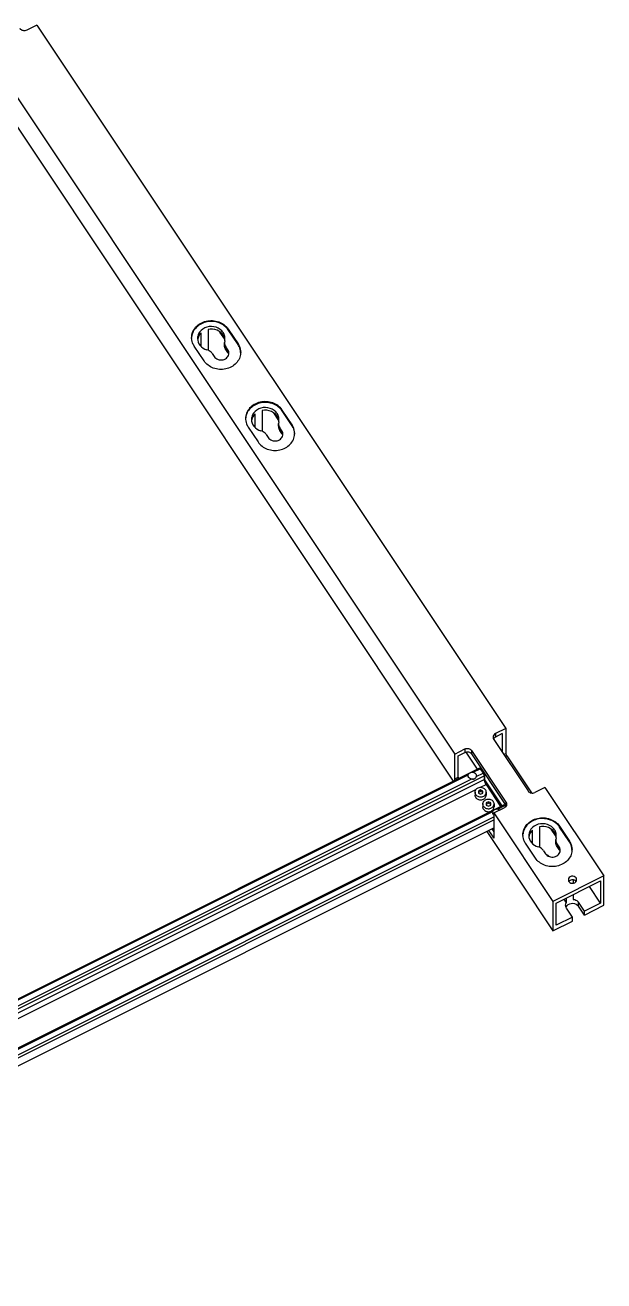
# Model space of a CAD drawing. Header units: millimetres. Extents: x 9226 to 36041, y 16031 to 21779.
# Drawn here: x 17888.4 to 18035.8, y 16638.7 to 16958.4 of the extents above; entities that cross this region are included whole.
import ezdxf

# ---------------------------------------------------------------- set-up
doc = ezdxf.new("R2010")
doc.units = ezdxf.units.MM
doc.layers.add('02___PRT_ALL_AXES', color=7, linetype='Continuous')

msp = doc.modelspace()

# ---------------------------------------------------------------- linework, layer by layer
at = {"color": 7, "linetype": 'Continuous', "lineweight": -3}
for p, q in [((17891.391, 16958.35), (17888.793, 16957.051)), ((17891.391, 16958.35), (18010.766, 16779.288)), ((17878.401, 16951.855), (17997.776, 16772.793)), ((17876.555, 16947.123), (17997.371, 16765.899)), ((17933.228, 16876.567), (17933.228, 16879.998)), ((17934.96, 16880.864), (17934.96, 16875.591)), ((17939.221, 16878.374), (17937.988, 16880.223)), ((17940.101, 16880.955), (17940.101, 16880.755)), ((17940.101, 16880.955), (17942.601, 16877.205)), ((17942.601, 16877.005), (17940.101, 16880.755)), ((17933.941, 16872.875), (17931.441, 16876.625)), ((17939.202, 16877.991), (17939.152, 16877.562)), ((17939.152, 16876.887), (17939.152, 16877.562)), ((17939.202, 16877.991), (17939.27, 16878.59)), ((17939.487, 16876.48), (17939.487, 16875.805)), ((17940.003, 16875.706), (17939.487, 16876.48)), ((17942.601, 16877.205), (17942.601, 16877.005)), ((17936.023, 16874.748), (17936.539, 16873.974)), ((17940.003, 16875.031), (17939.487, 16875.805)), ((17940.003, 16875.706), (17940.003, 16875.031)), ((17948.71, 16860.239), (17948.71, 16854.966)), ((17953.851, 16860.33), (17953.851, 16860.13)), ((17956.351, 16856.58), (17953.851, 16860.33)), ((17956.351, 16856.38), (17953.851, 16860.13)), ((17946.978, 16855.942), (17946.978, 16859.373)), ((17952.992, 16857.717), (17951.725, 16859.618)), ((17952.952, 16857.366), (17952.902, 16856.937)), ((17952.902, 16856.262), (17952.902, 16856.937)), ((17952.952, 16857.366), (17953.02, 16857.965)), ((17945.191, 16856), (17947.691, 16852.25)), ((17949.773, 16854.123), (17950.289, 16853.349)), ((17953.237, 16855.855), (17953.237, 16855.18)), ((17953.753, 16855.081), (17953.237, 16855.855)), ((17953.753, 16854.406), (17953.237, 16855.18)), ((17953.753, 16855.081), (17953.753, 16854.406)), ((17956.351, 16856.58), (17956.351, 16856.38)), ((18010.766, 16779.288), (18008.168, 16777.989)), ((18008.168, 16777.989), (18008.168, 16777.114)), ((18009.9, 16777.98), (18008.168, 16777.114)), ((18009.9, 16777.98), (18009.9, 16773.226)), ((18010.766, 16779.288), (18010.766, 16772.963)), ((17997.776, 16772.793), (18000.374, 16774.092)), ((18000.374, 16774.092), (18000.374, 16773.217)), ((18002.081, 16773.695), (18010.831, 16760.57)), ((18002.081, 16773.695), (18002.081, 16772.82)), ((18007.711, 16776.51), (18016.461, 16763.385)), ((17997.776, 16766.468), (17997.776, 16772.793)), ((17998.642, 16772.351), (18000.374, 16773.217)), ((17998.642, 16766.901), (17998.642, 16772.351)), ((18000.618, 16773.288), (18003.5, 16768.964)), ((18002.081, 16772.82), (18010.831, 16759.695)), ((18010.248, 16772.704), (18010.766, 16772.963)), ((18010.623, 16772.141), (18011.016, 16772.338)), ((18011.016, 16772.338), (18017.325, 16762.875)), ((17764.913, 16649.67), (18004.032, 16769.23)), ((17766.192, 16647.751), (18005.255, 16767.282)), ((18002.51, 16768.16), (18004.255, 16769.032)), ((18003.26, 16767.035), (18005.005, 16767.907)), ((18004.032, 16769.23), (18004.068, 16769.229)), ((18004.378, 16769.114), (18004.068, 16769.229)), ((18004.472, 16769.016), (18004.255, 16769.032)), ((18004.255, 16769.032), (18005.005, 16767.907)), ((18004.378, 16769.114), (18004.409, 16769.093)), ((18004.472, 16769.016), (18005.222, 16767.891)), ((18005.222, 16767.891), (18005.005, 16767.907)), ((18005.005, 16767.907), (18005.101, 16767.745)), ((18005.222, 16767.891), (18005.284, 16767.78)), ((18005.347, 16767.578), (18005.255, 16767.282)), ((18005.255, 16767.282), (18005.255, 16766.282)), ((18005.284, 16767.78), (18005.33, 16767.666)), ((18005.347, 16767.578), (18005.347, 16766.578)), ((17766.692, 16647.001), (18005.255, 16766.282)), ((17997.776, 16766.468), (17998.642, 16766.901)), ((18004.327, 16764.318), (18005.755, 16765.032)), ((18005.347, 16766.578), (18005.255, 16766.282)), ((18005.491, 16765.978), (18009.75, 16759.589)), ((18005.972, 16765.016), (18005.755, 16765.032)), ((18005.755, 16765.032), (18009.476, 16759.452)), ((18005.972, 16765.016), (18009.63, 16759.529)), ((18020.766, 16764.288), (18018.168, 16762.989)), ((18020.766, 16764.288), (18035.766, 16741.788)), ((17767.442, 16645.876), (18003.17, 16763.74)), ((18004.374, 16763.65), (18003.815, 16763.371)), ((18003.815, 16763.371), (18003.815, 16762.812)), ((18004.374, 16763.25), (18003.815, 16762.971)), ((18003.815, 16762.812), (18004.374, 16762.533)), ((18004.932, 16763.371), (18004.374, 16763.65)), ((18004.374, 16763.65), (18004.374, 16763.25)), ((18004.932, 16762.971), (18004.374, 16763.25)), ((18004.374, 16762.533), (18004.932, 16762.812)), ((18004.932, 16762.812), (18004.932, 16763.371)), ((17771.239, 16640.333), (18010.282, 16759.855)), ((18006.374, 16760.65), (18005.815, 16760.371)), ((18005.815, 16760.371), (18005.815, 16759.812)), ((18006.374, 16760.25), (18005.815, 16759.971)), ((18005.815, 16759.812), (18006.374, 16759.533)), ((18006.932, 16760.371), (18006.374, 16760.65)), ((18006.374, 16760.65), (18006.374, 16760.25)), ((18006.932, 16759.971), (18006.374, 16760.25)), ((18006.374, 16759.533), (18006.932, 16759.812)), ((18006.932, 16759.812), (18006.932, 16760.371)), ((18007.776, 16757.793), (18010.374, 16759.092)), ((18007.776, 16757.793), (18022.776, 16735.293)), ((18007.776, 16757.793), (18007.776, 16751.468)), ((18008.76, 16758.785), (18010.505, 16759.657)), ((18010.282, 16759.855), (18010.318, 16759.854)), ((18010.628, 16759.739), (18010.318, 16759.854)), ((18010.722, 16759.641), (18010.505, 16759.657)), ((18010.505, 16759.657), (18010.726, 16759.326)), ((18010.628, 16759.739), (18010.659, 16759.718)), ((18010.722, 16759.641), (18010.815, 16759.501)), ((18010.831, 16760.57), (18010.831, 16759.695)), ((17776.123, 16640.216), (18007.776, 16756.043)), ((17777.123, 16638.716), (18007.776, 16754.043)), ((17777.152, 16638.672), (18007.776, 16753.984)), ((18005.93, 16753.061), (18022.776, 16727.793)), ((18006.393, 16753.292), (18007.526, 16751.593)), ((18007.259, 16753.725), (18007.776, 16752.95)), ((18007.296, 16753.744), (18007.776, 16753.025)), ((18007.776, 16751.718), (18007.526, 16751.593)), ((18007.776, 16751.468), (18007.749, 16751.395)), ((18017.603, 16750.004), (18017.603, 16753.435)), ((18019.335, 16754.301), (18019.335, 16749.029)), ((18023.596, 16751.811), (18022.363, 16753.66)), ((18035.766, 16741.788), (18022.776, 16735.293)), ((18035.766, 16734.288), (18035.766, 16741.788)), ((18023.642, 16734.851), (18034.9, 16740.48)), ((18027.919, 16740.813), (18027.919, 16739.911)), ((18034.9, 16734.855), (18032.088, 16739.073)), ((18034.9, 16740.48), (18034.9, 16734.855)), ((18022.776, 16735.293), (18022.776, 16727.793)), ((18025.592, 16735.826), (18026.187, 16734.934)), ((18026.187, 16736.123), (18026.187, 16734.934)), ((18027.919, 16736.989), (18027.919, 16735.8)), ((18023.642, 16729.226), (18023.642, 16734.851)), ((18027.755, 16731.282), (18026.255, 16733.532)), ((18030.786, 16732.798), (18029.286, 16735.048)), ((18029.286, 16734.048), (18029.286, 16735.048)), ((18030.786, 16731.798), (18029.286, 16734.048)), ((18034.9, 16734.855), (18030.786, 16732.798)), ((18030.786, 16731.798), (18035.766, 16734.288)), ((18030.786, 16731.798), (18030.786, 16732.798)), ((18022.776, 16727.793), (18027.755, 16730.282)), ((18027.755, 16731.282), (18023.642, 16729.226)), ((18027.755, 16730.282), (18027.755, 16731.282))]:
    msp.add_line(p, q, dxfattribs=at)
for centre, radius, start, end in [((17934.523, 16878.79), 3.752, 180.00329, 183.01696), ((17941.026, 16876.887), 1.873, 179.98006, 182.73228), ((17936.622, 16877.913), 2.649, 8.88904, 14.04032), ((17938.637, 16874.12), 1.641, 23.79546, 33.70389), ((17938.702, 16874.148), 1.571, 13.07667, 23.80462), ((17938.764, 16874.84), 1.507, 0.01107, 11.52402), ((17939.532, 16875.04), 3.739, 356.83561, 0.00269), ((17948.272, 16858.165), 3.752, 180.00327, 183.01692), ((17948.673, 16857.288), 2.652, 167.82109, 171.30069), ((17950.281, 16857.264), 2.743, 14.27452, 24.41201), ((17950.36, 16857.286), 2.661, 7.76976, 14.24381), ((17952.387, 16853.495), 1.641, 23.79546, 33.70389), ((17952.452, 16853.523), 1.571, 13.07667, 23.80462), ((17952.514, 16854.215), 1.507, 0.01107, 11.52402), ((17953.282, 16854.415), 3.739, 356.84411, 0.00268), ((18002.247, 16765.577), 0.851, 92.51557, 105.97074), ((18002.249, 16765.563), 0.866, 84.78978, 92.56934), ((18009.982, 16767.648), 4.797, 201.86742, 207.6552), ((18009.862, 16767.575), 4.657, 207.5365, 211.88399), ((18009.196, 16767.163), 3.873, 211.91982, 213.6676), ((18009.901, 16760.115), 1.122, 314.84059, 318.41342), ((18009.977, 16759.125), 1.027, 27.73322, 33.69294)]:
    msp.add_arc(centre, radius, start, end, dxfattribs=at)
for points, knots in [([(17888.793, 16957.051), (17888.508, 16956.909), (17887.837, 16956.828), (17887.254, 16957.195), (17887.086, 16957.447)], [0, 0, 0, 0, 0.5116174, 1, 1, 1, 1]), ([(17930.771, 16878.79), (17930.771, 16879.262), (17930.958, 16880.231), (17931.757, 16881.5), (17932.973, 16882.471), (17934.967, 16883.243), (17937.721, 16883.115), (17939.54, 16881.797), (17940.101, 16880.955)], [0, 0, 0, 0, 0.1156556, 0.2349957, 0.3599532, 0.4900566, 0.7522948, 1, 1, 1, 1]), ([(17940.101, 16880.755), (17939.563, 16881.563), (17937.843, 16882.846), (17935.212, 16883.056), (17933.256, 16882.414), (17932.018, 16881.559), (17931.139, 16880.406), (17930.853, 16879.496), (17930.798, 16879.043)], [0, 0, 0, 0, 0.2465385, 0.5077957, 0.6380901, 0.7638007, 0.884032, 1, 1, 1, 1]), ([(17939.271, 16878.59), (17939.271, 16878.938), (17939.125, 16879.651), (17938.295, 16880.898), (17936.459, 16881.798), (17934.08, 16881.516), (17932.851, 16880.407), (17932.536, 16879.748)], [0, 0, 0, 0, 0.1165566, 0.2370696, 0.4919815, 0.7550291, 1, 1, 1, 1]), ([(17938.893, 16879.285), (17938.531, 16879.904), (17937.277, 16880.905), (17935.708, 16881.018), (17934.96, 16880.864)], [0, 0, 0, 0, 0.4842525, 1, 1, 1, 1]), ([(17931.441, 16876.625), (17931.342, 16876.773), (17930.992, 16877.376), (17930.803, 16878.074), (17930.776, 16878.593)], [0, 0, 0, 0, 0.2550837, 1, 1, 1, 1]), ([(17932.271, 16878.59), (17932.271, 16877.961), (17932.793, 16876.623), (17933.999, 16875.908), (17934.655, 16875.717)], [0, 0, 0, 0, 0.4794417, 1, 1, 1, 1]), ([(17942.601, 16877.205), (17942.709, 16877.043), (17943.088, 16876.382), (17943.271, 16875.607), (17943.271, 16875.04)], [0, 0, 0, 0, 0.2555399, 1, 1, 1, 1]), ([(17943.266, 16875.038), (17943.238, 16875.556), (17943.049, 16876.254), (17942.7, 16876.857), (17942.601, 16877.005)], [0, 0, 0, 0, 0.7450472, 1, 1, 1, 1]), ([(17943.265, 16874.834), (17943.24, 16874.369), (17943.006, 16873.426), (17942.169, 16872.21), (17940.941, 16871.292), (17938.963, 16870.58), (17936.265, 16870.746), (17934.492, 16872.049), (17933.941, 16872.875)], [0, 0, 0, 0, 0.1157631, 0.2354987, 0.3608074, 0.4910113, 0.7528225, 1, 1, 1, 1]), ([(17936.023, 16874.748), (17935.947, 16874.862), (17935.588, 16875.302), (17935.066, 16875.597), (17934.655, 16875.717)], [0, 0, 0, 0, 0.2426117, 1, 1, 1, 1]), ([(17936.539, 16873.974), (17936.763, 16873.637), (17937.491, 16873.11), (17938.593, 16873.058), (17939.39, 16873.369), (17940.022, 16873.865), (17940.271, 16874.463), (17940.271, 16874.84)], [0, 0, 0, 0, 0.2486924, 0.5119558, 0.6425666, 0.7680098, 1, 1, 1, 1]), ([(17953.851, 16860.33), (17953.29, 16861.172), (17951.471, 16862.49), (17948.717, 16862.618), (17946.723, 16861.846), (17945.507, 16860.875), (17944.708, 16859.606), (17944.521, 16858.637), (17944.521, 16858.165)], [0, 0, 0, 0, 0.2477062, 0.5099451, 0.6400479, 0.765005, 0.8843447, 1, 1, 1, 1]), ([(17953.851, 16860.13), (17953.313, 16860.938), (17951.593, 16862.221), (17948.962, 16862.431), (17947.006, 16861.789), (17945.768, 16860.934), (17944.889, 16859.781), (17944.603, 16858.871), (17944.548, 16858.418)], [0, 0, 0, 0, 0.2465385, 0.5077957, 0.6380901, 0.7638007, 0.884032, 1, 1, 1, 1]), ([(17953.021, 16857.965), (17953.021, 16858.313), (17952.875, 16859.026), (17952.045, 16860.273), (17950.209, 16861.173), (17947.83, 16860.891), (17946.601, 16859.782), (17946.286, 16859.123)], [0, 0, 0, 0, 0.1165566, 0.2370696, 0.4919815, 0.7550291, 1, 1, 1, 1]), ([(17952.779, 16858.398), (17952.466, 16859.088), (17951.189, 16860.256), (17949.508, 16860.403), (17948.71, 16860.239)], [0, 0, 0, 0, 0.4818711, 1, 1, 1, 1]), ([(17944.526, 16857.968), (17944.553, 16857.449), (17944.742, 16856.751), (17945.092, 16856.148), (17945.191, 16856)], [0, 0, 0, 0, 0.7449159, 1, 1, 1, 1]), ([(17946.021, 16857.965), (17946.021, 16857.336), (17946.543, 16855.998), (17947.749, 16855.283), (17948.405, 16855.092)], [0, 0, 0, 0, 0.4794417, 1, 1, 1, 1]), ([(17947.691, 16852.25), (17948.242, 16851.424), (17950.015, 16850.121), (17952.714, 16849.955), (17954.692, 16850.667), (17955.919, 16851.585), (17956.756, 16852.802), (17956.99, 16853.745), (17957.015, 16854.209)], [0, 0, 0, 0, 0.2471803, 0.5089923, 0.6391957, 0.7645032, 0.8842375, 1, 1, 1, 1]), ([(17949.773, 16854.123), (17949.697, 16854.237), (17949.338, 16854.677), (17948.816, 16854.972), (17948.405, 16855.092)], [0, 0, 0, 0, 0.2426117, 1, 1, 1, 1]), ([(17950.289, 16853.349), (17950.513, 16853.012), (17951.241, 16852.485), (17952.343, 16852.433), (17953.14, 16852.744), (17953.772, 16853.24), (17954.021, 16853.838), (17954.021, 16854.215)], [0, 0, 0, 0, 0.2486924, 0.5119558, 0.6425666, 0.7680098, 1, 1, 1, 1]), ([(17957.021, 16854.415), (17957.021, 16854.982), (17956.838, 16855.757), (17956.459, 16856.418), (17956.351, 16856.58)], [0, 0, 0, 0, 0.7444599, 1, 1, 1, 1]), ([(17957.016, 16854.413), (17956.988, 16854.931), (17956.799, 16855.629), (17956.45, 16856.232), (17956.351, 16856.38)], [0, 0, 0, 0, 0.7450472, 1, 1, 1, 1]), ([(18008.168, 16777.989), (18007.988, 16777.898), (18007.67, 16777.637), (18007.543, 16777.24), (18007.543, 16777.051)], [0, 0, 0, 0, 0.5166408, 1, 1, 1, 1]), ([(18000.374, 16774.092), (18000.658, 16774.234), (18001.33, 16774.315), (18001.913, 16773.948), (18002.081, 16773.695)], [0, 0, 0, 0, 0.5116174, 1, 1, 1, 1]), ([(18000.374, 16773.217), (18000.658, 16773.359), (18001.33, 16773.44), (18001.913, 16773.073), (18002.081, 16772.82)], [0, 0, 0, 0, 0.5116174, 1, 1, 1, 1]), ([(18010.766, 16772.963), (18010.766, 16772.864), (18010.845, 16772.645), (18010.946, 16772.444), (18011.016, 16772.338)], [0, 0, 0, 0, 0.4365403, 1, 1, 1, 1]), ([(18004.068, 16769.229), (18004.075, 16769.226), (18004.11, 16769.208), (18004.138, 16769.18), (18004.16, 16769.157)], [0, 0, 0, 0, 0.1898037, 1, 1, 1, 1]), ([(18005.101, 16767.745), (18005.116, 16767.716), (18005.17, 16767.607), (18005.214, 16767.493), (18005.236, 16767.407)], [0, 0, 0, 0, 0.2688065, 1, 1, 1, 1]), ([(17997.862, 16766.149), (17997.849, 16766.18), (17997.81, 16766.282), (17997.776, 16766.391), (17997.776, 16766.468)], [0, 0, 0, 0, 0.3040523, 1, 1, 1, 1]), ([(17998.642, 16766.901), (17998.642, 16766.882), (17998.652, 16766.785), (17998.684, 16766.692), (17998.713, 16766.618)], [0, 0, 0, 0, 0.1893398, 1, 1, 1, 1]), ([(18001.85, 16766.448), (18001.877, 16766.459), (18001.99, 16766.496), (18002.108, 16766.515), (18002.196, 16766.519)], [0, 0, 0, 0, 0.24832, 1, 1, 1, 1]), ([(18002.196, 16766.519), (18002.284, 16766.523), (18002.46, 16766.511), (18002.628, 16766.459), (18002.707, 16766.424)], [0, 0, 0, 0, 0.503405, 1, 1, 1, 1]), ([(18002.327, 16766.425), (18002.347, 16766.423), (18002.422, 16766.414), (18002.497, 16766.394), (18002.55, 16766.374)], [0, 0, 0, 0, 0.2519309, 1, 1, 1, 1]), ([(18005.255, 16766.282), (18005.255, 16766.145), (18005.348, 16765.824), (18005.477, 16765.525), (18005.564, 16765.357)], [0, 0, 0, 0, 0.421445, 1, 1, 1, 1]), ([(18005.347, 16766.578), (18005.347, 16766.556), (18005.353, 16766.451), (18005.374, 16766.348), (18005.394, 16766.268)], [0, 0, 0, 0, 0.2086144, 1, 1, 1, 1]), ([(18005.394, 16766.268), (18005.403, 16766.236), (18005.441, 16766.098), (18005.489, 16765.964), (18005.53, 16765.862)], [0, 0, 0, 0, 0.2298851, 1, 1, 1, 1]), ([(18016.461, 16763.385), (18016.629, 16763.132), (18017.212, 16762.765), (18017.883, 16762.846), (18018.168, 16762.989)], [0, 0, 0, 0, 0.4883826, 1, 1, 1, 1]), ([(18010.318, 16759.854), (18010.325, 16759.851), (18010.36, 16759.833), (18010.388, 16759.805), (18010.41, 16759.782)], [0, 0, 0, 0, 0.1898037, 1, 1, 1, 1]), ([(18007.749, 16751.395), (18007.72, 16751.38), (18007.614, 16751.463), (18007.564, 16751.535), (18007.526, 16751.593)], [0, 0, 0, 0, 0.3245067, 1, 1, 1, 1]), ([(18027.919, 16735.8), (18028.058, 16735.79), (18028.58, 16735.699), (18029.07, 16735.373), (18029.286, 16735.048)], [0, 0, 0, 0, 0.2626745, 1, 1, 1, 1]), ([(18026.383, 16734.213), (18026.739, 16734.616), (18027.889, 16735.053), (18028.992, 16734.489), (18029.286, 16734.048)], [0, 0, 0, 0, 0.5036006, 1, 1, 1, 1])]:
    msp.add_open_spline(points, degree=3, knots=knots, dxfattribs=at)
for points in [[(17932.536, 16879.748), (17932.366, 16879.391), (17932.271, 16878.986), (17932.271, 16878.59)], [(17932.58, 16879.16), (17932.44, 16878.891), (17932.342, 16878.594), (17932.298, 16878.293)], [(17933.228, 16879.998), (17932.968, 16879.759), (17932.743, 16879.473), (17932.58, 16879.16)], [(17939.192, 16878.556), (17939.128, 16878.811), (17939.026, 16879.058), (17938.893, 16879.285)], [(17939.152, 16877.562), (17939.152, 16877.352), (17939.189, 16877.139), (17939.258, 16876.94)], [(17939.487, 16875.805), (17939.294, 16876.095), (17939.171, 16876.449), (17939.155, 16876.797)], [(17939.258, 16876.94), (17939.314, 16876.778), (17939.392, 16876.622), (17939.487, 16876.48)], [(17940.241, 16875.141), (17940.2, 16875.341), (17940.116, 16875.536), (17940.003, 16875.706)], [(17946.286, 16859.123), (17946.116, 16858.766), (17946.021, 16858.361), (17946.021, 16857.965)], [(17946.402, 16858.666), (17946.253, 16858.413), (17946.142, 16858.134), (17946.081, 16857.847)], [(17946.978, 16859.373), (17946.754, 16859.167), (17946.556, 16858.928), (17946.402, 16858.666)], [(17952.902, 16856.937), (17952.902, 16856.727), (17952.939, 16856.514), (17953.008, 16856.315)], [(17952.902, 16856.262), (17952.902, 16856.058), (17952.937, 16855.852), (17953.002, 16855.658)], [(17953.002, 16855.658), (17953.058, 16855.49), (17953.139, 16855.328), (17953.237, 16855.18)], [(17953.008, 16856.315), (17953.064, 16856.153), (17953.142, 16855.997), (17953.237, 16855.855)], [(17953.991, 16854.516), (17953.95, 16854.716), (17953.866, 16854.911), (17953.753, 16855.081)], [(18007.543, 16777.051), (18007.543, 16776.862), (18007.606, 16776.667), (18007.711, 16776.51)], [(18008.168, 16777.114), (18007.954, 16777.007), (18007.76, 16776.829), (18007.651, 16776.616)], [(18004.16, 16769.157), (18004.195, 16769.118), (18004.226, 16769.076), (18004.255, 16769.032)], [(18004.409, 16769.093), (18004.434, 16769.07), (18004.454, 16769.043), (18004.472, 16769.016)], [(18005.236, 16767.407), (18005.247, 16767.366), (18005.255, 16767.324), (18005.255, 16767.282)], [(18005.33, 16767.666), (18005.339, 16767.637), (18005.347, 16767.608), (18005.347, 16767.578)], [(18005.564, 16765.357), (18005.622, 16765.246), (18005.686, 16765.137), (18005.755, 16765.032)], [(18010.692, 16759.319), (18010.6, 16759.227), (18010.491, 16759.15), (18010.374, 16759.092)], [(18010.41, 16759.782), (18010.445, 16759.743), (18010.476, 16759.701), (18010.505, 16759.657)], [(18010.659, 16759.718), (18010.684, 16759.695), (18010.704, 16759.668), (18010.722, 16759.641)], [(18010.999, 16760.029), (18010.999, 16759.793), (18010.897, 16759.547), (18010.741, 16759.37)], [(18010.831, 16760.57), (18010.936, 16760.413), (18010.999, 16760.218), (18010.999, 16760.029)], [(18026.845, 16740.343), (18026.901, 16740.434), (18026.974, 16740.515), (18027.057, 16740.582)], [(18027.057, 16740.582), (18027.175, 16740.677), (18027.317, 16740.745), (18027.462, 16740.784)], [(18027.462, 16740.784), (18027.755, 16740.862), (18028.103, 16740.82), (18028.364, 16740.666)], [(18028.364, 16740.666), (18028.488, 16740.592), (18028.6, 16740.49), (18028.68, 16740.37)], [(18026.021, 16734.29), (18026.021, 16734.512), (18026.081, 16734.739), (18026.187, 16734.934)], [(18026.255, 16733.532), (18026.109, 16733.752), (18026.021, 16734.026), (18026.021, 16734.29)], [(18026.122, 16733.797), (18026.184, 16733.948), (18026.274, 16734.09), (18026.383, 16734.213)]]:
    msp.add_open_spline(points, degree=3, dxfattribs=at)
at = {"layer": '02___PRT_ALL_AXES', "color": 7, "linetype": 'Continuous', "lineweight": -3}
for p, q in [((17765.067, 16649.438), (18001.237, 16767.523)), ((18001.199, 16767.279), (18001.237, 16767.523)), ((18003.299, 16767.279), (18003.26, 16767.035)), ((17765.817, 16648.313), (18001.987, 16766.398)), ((18002.954, 16763.092), (18002.954, 16762.342)), ((18005.794, 16763.092), (18005.794, 16762.342)), ((17771.557, 16640.183), (18007.487, 16758.148)), ((18004.954, 16760.092), (18004.954, 16759.342)), ((18007.449, 16757.904), (18007.487, 16758.148)), ((18007.794, 16760.092), (18007.794, 16759.342)), ((17775.748, 16640.779), (18007.776, 16756.793)), ((18024.476, 16754.393), (18026.976, 16750.643)), ((18024.476, 16754.393), (18024.476, 16754.193)), ((18023.577, 16751.428), (18023.527, 16751)), ((18023.577, 16751.428), (18023.645, 16752.028)), ((18026.976, 16750.443), (18024.476, 16754.193)), ((18018.316, 16746.313), (18015.816, 16750.063)), ((18020.398, 16748.185), (18020.914, 16747.412)), ((18023.527, 16750.325), (18023.527, 16751)), ((18024.378, 16749.144), (18023.862, 16749.917)), ((18023.862, 16749.917), (18023.862, 16749.242)), ((18024.378, 16748.469), (18023.862, 16749.242)), ((18024.378, 16749.144), (18024.378, 16748.469)), ((18026.976, 16750.643), (18026.976, 16750.443))]:
    msp.add_line(p, q, dxfattribs=at)
for centre, radius, start, end in [((18008.241, 16757.904), 0.792, 180.01338, 191.50058), ((18018.898, 16752.228), 3.752, 180.00329, 183.01696), ((18020.997, 16751.351), 2.649, 8.88902, 14.04033), ((18025.401, 16750.324), 1.873, 179.98006, 182.73228), ((18023.012, 16747.558), 1.641, 23.79546, 33.70389), ((18023.077, 16747.586), 1.571, 13.07667, 23.80462), ((18023.139, 16748.277), 1.507, 0.01107, 11.52402), ((18023.907, 16748.477), 3.739, 356.83561, 0.00269), ((18020.321, 16745.525), 1.89, 42.42598, 54.01874)]:
    msp.add_arc(centre, radius, start, end, dxfattribs=at)
for points in [[(18001.34, 16766.824), (18001.252, 16766.956), (18001.199, 16767.12), (18001.199, 16767.279)], [(18003.158, 16767.734), (18003.246, 16767.602), (18003.299, 16767.438), (18003.299, 16767.279)], [(18007.59, 16757.449), (18007.53, 16757.539), (18007.486, 16757.641), (18007.465, 16757.746)], [(18008.76, 16758.785), (18008.941, 16758.744), (18009.119, 16758.658), (18009.256, 16758.534)], [(18007.774, 16757.246), (18007.704, 16757.304), (18007.64, 16757.373), (18007.59, 16757.449)], [(18016.911, 16753.185), (18016.741, 16752.828), (18016.646, 16752.424), (18016.646, 16752.028)], [(18016.955, 16752.598), (18016.815, 16752.328), (18016.717, 16752.031), (18016.673, 16751.731)], [(18017.603, 16753.435), (18017.343, 16753.197), (18017.118, 16752.911), (18016.955, 16752.598)], [(18023.567, 16751.994), (18023.503, 16752.248), (18023.401, 16752.496), (18023.268, 16752.723)], [(18023.527, 16751), (18023.527, 16750.789), (18023.564, 16750.576), (18023.633, 16750.377)], [(18023.862, 16749.242), (18023.669, 16749.533), (18023.546, 16749.886), (18023.53, 16750.235)], [(18023.633, 16750.377), (18023.689, 16750.215), (18023.767, 16750.06), (18023.862, 16749.917)], [(18024.616, 16748.578), (18024.575, 16748.779), (18024.491, 16748.974), (18024.378, 16749.144)], [(18021.432, 16747.054), (18021.332, 16747.127), (18021.225, 16747.19), (18021.113, 16747.244)], [(18026.721, 16740.79), (18026.721, 16740.631), (18026.774, 16740.467), (18026.862, 16740.335)], [(18028.821, 16740.79), (18028.821, 16740.949), (18028.768, 16741.113), (18028.68, 16741.245)]]:
    msp.add_open_spline(points, degree=3, dxfattribs=at)
for points, knots in [([(18001.237, 16767.523), (18001.308, 16767.743), (18001.736, 16768.087), (18002.25, 16768.218), (18002.51, 16768.16)], [0, 0, 0, 0, 0.4642649, 1, 1, 1, 1]), ([(18002.51, 16768.16), (18002.577, 16768.145), (18002.827, 16768.067), (18003.051, 16767.895), (18003.158, 16767.734)], [0, 0, 0, 0, 0.2613085, 1, 1, 1, 1]), ([(18001.987, 16766.398), (18001.921, 16766.413), (18001.671, 16766.491), (18001.447, 16766.663), (18001.34, 16766.824)], [0, 0, 0, 0, 0.2613085, 1, 1, 1, 1]), ([(18003.26, 16767.035), (18003.182, 16766.791), (18002.823, 16766.311), (18002.244, 16766.341), (18001.987, 16766.398)], [0, 0, 0, 0, 0.4933924, 1, 1, 1, 1]), ([(18002.954, 16763.092), (18002.954, 16763.159), (18002.967, 16763.294), (18003.024, 16763.49), (18003.117, 16763.676), (18003.288, 16763.904), (18003.579, 16764.137), (18004.005, 16764.301), (18004.467, 16764.341), (18004.92, 16764.25), (18005.319, 16764.039), (18005.525, 16763.825), (18005.604, 16763.706)], [0, 0, 0, 0, 0.0574412, 0.1153805, 0.1742514, 0.2343715, 0.3584823, 0.4877045, 0.6196102, 0.7508207, 0.878199, 1, 1, 1, 1]), ([(18003.144, 16762.477), (18003.083, 16762.568), (18002.987, 16762.766), (18002.954, 16762.984), (18002.954, 16763.092)], [0, 0, 0, 0, 0.5052553, 1, 1, 1, 1]), ([(18003.144, 16761.727), (18003.083, 16761.818), (18002.987, 16762.016), (18002.954, 16762.234), (18002.954, 16762.342)], [0, 0, 0, 0, 0.5052553, 1, 1, 1, 1]), ([(18003.144, 16762.477), (18003.223, 16762.358), (18003.429, 16762.144), (18003.827, 16761.933), (18004.281, 16761.843), (18004.743, 16761.882), (18005.169, 16762.046), (18005.46, 16762.279), (18005.631, 16762.507), (18005.724, 16762.693), (18005.781, 16762.889), (18005.794, 16763.024), (18005.794, 16763.092)], [0, 0, 0, 0, 0.121801, 0.2491793, 0.3803898, 0.5122955, 0.6415177, 0.7656285, 0.8257486, 0.8846195, 0.9425588, 1, 1, 1, 1]), ([(18003.144, 16761.727), (18003.157, 16761.707), (18003.213, 16761.629), (18003.278, 16761.557), (18003.33, 16761.508)], [0, 0, 0, 0, 0.24717, 1, 1, 1, 1]), ([(18003.33, 16761.508), (18003.428, 16761.416), (18003.657, 16761.259), (18004.054, 16761.125), (18004.478, 16761.097), (18004.893, 16761.177), (18005.264, 16761.36), (18005.559, 16761.631), (18005.75, 16761.968), (18005.794, 16762.219), (18005.794, 16762.342)], [0, 0, 0, 0, 0.1251924, 0.2547552, 0.3864643, 0.5174627, 0.6451006, 0.7677487, 0.8854302, 1, 1, 1, 1]), ([(18004.954, 16760.092), (18004.954, 16760.159), (18004.967, 16760.294), (18005.024, 16760.49), (18005.117, 16760.676), (18005.288, 16760.904), (18005.579, 16761.137), (18006.005, 16761.301), (18006.467, 16761.341), (18006.92, 16761.25), (18007.319, 16761.039), (18007.525, 16760.825), (18007.604, 16760.706)], [0, 0, 0, 0, 0.0574412, 0.1153805, 0.1742514, 0.2343715, 0.3584823, 0.4877045, 0.6196102, 0.7508207, 0.878199, 1, 1, 1, 1]), ([(18005.794, 16763.092), (18005.794, 16763.199), (18005.76, 16763.417), (18005.664, 16763.615), (18005.604, 16763.706)], [0, 0, 0, 0, 0.4947447, 1, 1, 1, 1]), ([(18005.144, 16759.477), (18005.083, 16759.568), (18004.987, 16759.766), (18004.954, 16759.984), (18004.954, 16760.092)], [0, 0, 0, 0, 0.5052553, 1, 1, 1, 1]), ([(18005.144, 16758.727), (18005.083, 16758.818), (18004.987, 16759.016), (18004.954, 16759.234), (18004.954, 16759.342)], [0, 0, 0, 0, 0.5052553, 1, 1, 1, 1]), ([(18005.144, 16759.477), (18005.223, 16759.358), (18005.429, 16759.144), (18005.827, 16758.933), (18006.281, 16758.843), (18006.743, 16758.882), (18007.169, 16759.046), (18007.46, 16759.279), (18007.631, 16759.507), (18007.724, 16759.693), (18007.781, 16759.889), (18007.794, 16760.024), (18007.794, 16760.092)], [0, 0, 0, 0, 0.121801, 0.2491793, 0.3803898, 0.5122955, 0.6415177, 0.7656285, 0.8257486, 0.8846195, 0.9425588, 1, 1, 1, 1]), ([(18005.144, 16758.727), (18005.157, 16758.707), (18005.213, 16758.629), (18005.278, 16758.557), (18005.33, 16758.508)], [0, 0, 0, 0, 0.24717, 1, 1, 1, 1]), ([(18005.33, 16758.508), (18005.428, 16758.416), (18005.657, 16758.259), (18006.054, 16758.125), (18006.478, 16758.097), (18006.893, 16758.177), (18007.264, 16758.36), (18007.559, 16758.631), (18007.75, 16758.968), (18007.794, 16759.219), (18007.794, 16759.342)], [0, 0, 0, 0, 0.1251924, 0.2547552, 0.3864643, 0.5174627, 0.6451006, 0.7677487, 0.8854302, 1, 1, 1, 1]), ([(18007.487, 16758.148), (18007.558, 16758.368), (18007.986, 16758.712), (18008.5, 16758.843), (18008.76, 16758.785)], [0, 0, 0, 0, 0.4642649, 1, 1, 1, 1]), ([(18007.794, 16760.092), (18007.794, 16760.199), (18007.76, 16760.417), (18007.664, 16760.615), (18007.604, 16760.706)], [0, 0, 0, 0, 0.4947447, 1, 1, 1, 1]), ([(18015.146, 16752.228), (18015.146, 16752.7), (18015.333, 16753.669), (18016.132, 16754.938), (18017.348, 16755.909), (18019.342, 16756.68), (18022.096, 16756.553), (18023.915, 16755.234), (18024.476, 16754.393)], [0, 0, 0, 0, 0.1156556, 0.2349957, 0.3599532, 0.4900566, 0.7522948, 1, 1, 1, 1]), ([(18024.476, 16754.193), (18023.938, 16755), (18022.218, 16756.284), (18019.587, 16756.494), (18017.631, 16755.852), (18016.393, 16754.996), (18015.514, 16753.843), (18015.228, 16752.934), (18015.173, 16752.48)], [0, 0, 0, 0, 0.2465385, 0.5077957, 0.6380901, 0.7638007, 0.884032, 1, 1, 1, 1]), ([(18023.646, 16752.028), (18023.646, 16752.375), (18023.5, 16753.089), (18022.67, 16754.335), (18020.834, 16755.235), (18018.455, 16754.954), (18017.226, 16753.844), (18016.911, 16753.185)], [0, 0, 0, 0, 0.1165566, 0.2370696, 0.4919815, 0.7550291, 1, 1, 1, 1]), ([(18023.268, 16752.723), (18022.906, 16753.342), (18021.652, 16754.342), (18020.083, 16754.456), (18019.335, 16754.301)], [0, 0, 0, 0, 0.4842524, 1, 1, 1, 1]), ([(18015.816, 16750.063), (18015.717, 16750.21), (18015.367, 16750.814), (18015.178, 16751.512), (18015.151, 16752.03)], [0, 0, 0, 0, 0.2550837, 1, 1, 1, 1]), ([(18016.646, 16752.028), (18016.646, 16751.399), (18017.168, 16750.06), (18018.374, 16749.346), (18019.03, 16749.155)], [0, 0, 0, 0, 0.4794417, 1, 1, 1, 1]), ([(18027.64, 16748.271), (18027.615, 16747.807), (18027.381, 16746.864), (18026.544, 16745.648), (18025.316, 16744.729), (18023.338, 16744.018), (18020.64, 16744.184), (18018.867, 16745.486), (18018.316, 16746.313)], [0, 0, 0, 0, 0.1157631, 0.2354987, 0.3608074, 0.4910113, 0.7528225, 1, 1, 1, 1]), ([(18020.398, 16748.185), (18020.322, 16748.299), (18019.963, 16748.739), (18019.441, 16749.035), (18019.03, 16749.155)], [0, 0, 0, 0, 0.2426117, 1, 1, 1, 1]), ([(18020.914, 16747.412), (18021.138, 16747.075), (18021.866, 16746.548), (18022.968, 16746.496), (18023.765, 16746.807), (18024.397, 16747.303), (18024.646, 16747.9), (18024.646, 16748.278)], [0, 0, 0, 0, 0.2486924, 0.5119558, 0.6425666, 0.7680098, 1, 1, 1, 1]), ([(18026.976, 16750.643), (18027.084, 16750.481), (18027.463, 16749.819), (18027.646, 16749.045), (18027.646, 16748.478)], [0, 0, 0, 0, 0.2555399, 1, 1, 1, 1]), ([(18027.641, 16748.475), (18027.613, 16748.994), (18027.424, 16749.692), (18027.075, 16750.295), (18026.976, 16750.443)], [0, 0, 0, 0, 0.7450472, 1, 1, 1, 1]), ([(18028.68, 16741.245), (18028.562, 16741.422), (18028.179, 16741.698), (18027.496, 16741.731), (18026.897, 16741.411), (18026.721, 16740.988), (18026.721, 16740.79)], [0, 0, 0, 0, 0.2494945, 0.5135215, 0.7673135, 1, 1, 1, 1]), ([(18026.862, 16740.335), (18026.979, 16740.159), (18027.363, 16739.882), (18028.046, 16739.849), (18028.645, 16740.169), (18028.821, 16740.592), (18028.821, 16740.79)], [0, 0, 0, 0, 0.2494945, 0.5135215, 0.7673135, 1, 1, 1, 1])]:
    msp.add_open_spline(points, degree=3, knots=knots, dxfattribs=at)

doc.saveas('drawing.dxf')
